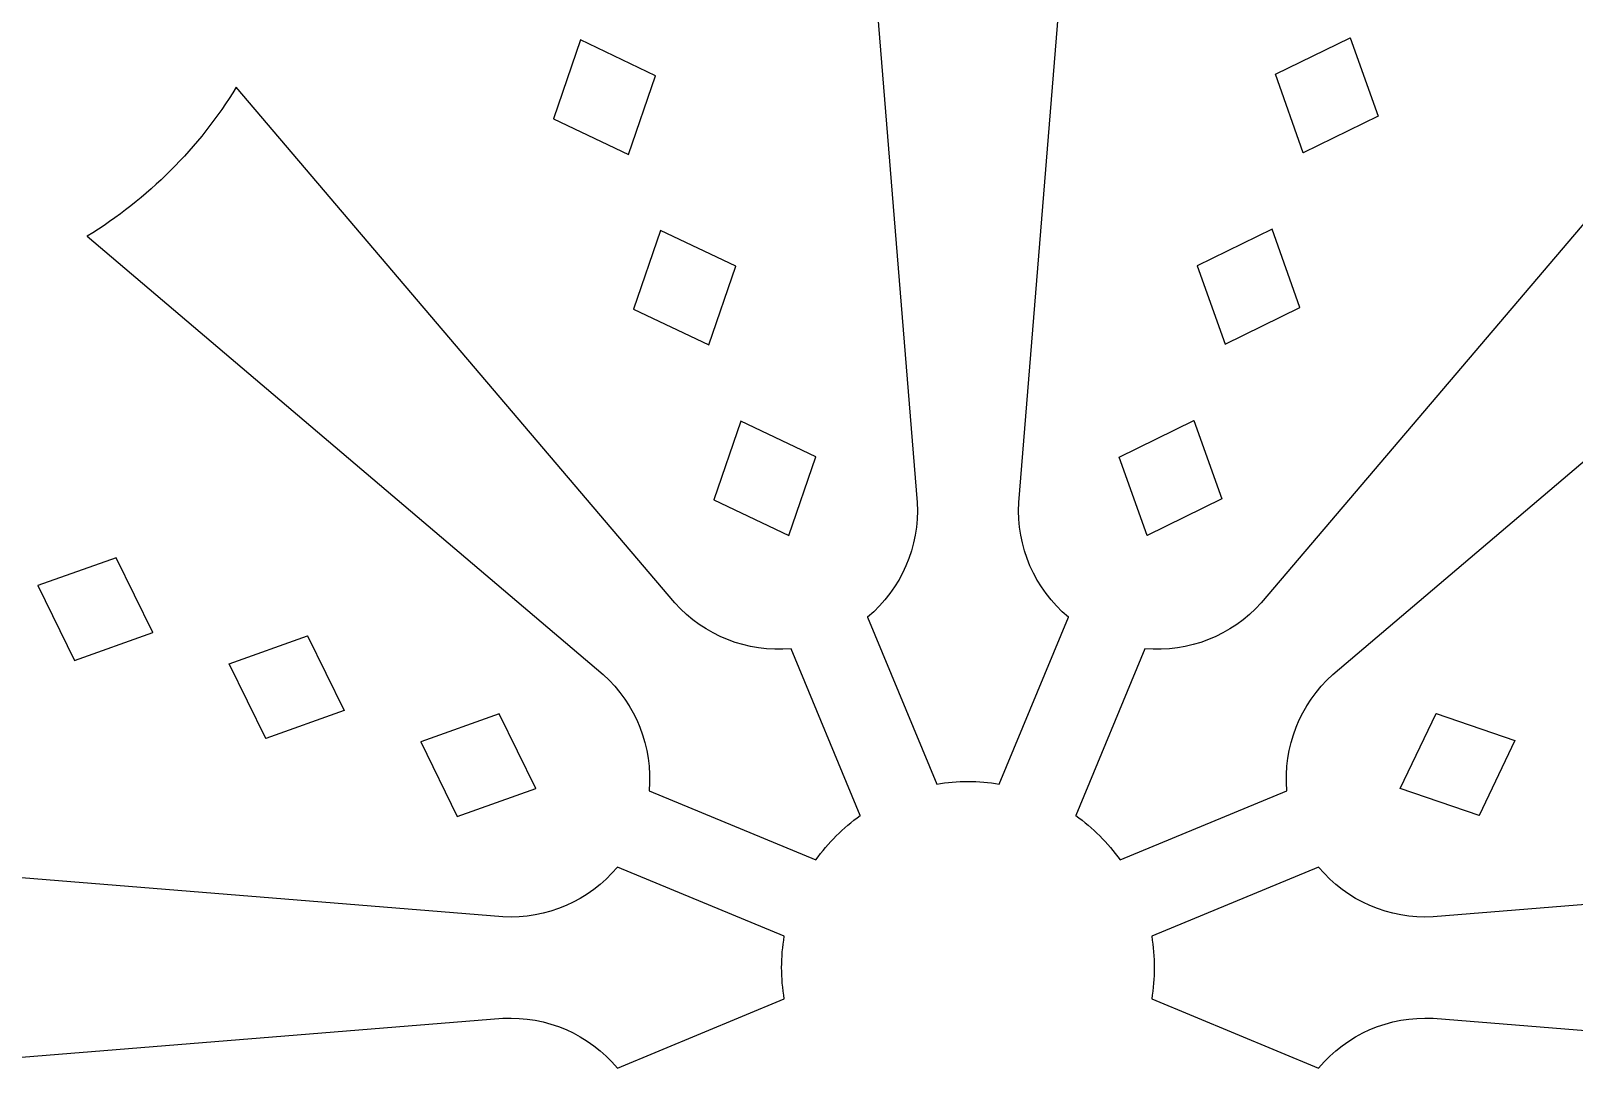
# Model space of a CAD drawing. Header units: centimetres. Extents: x -26.7 to 26.7, y -8.3 to 8.3.
# Drawn here: x -21.282 to -17.55, y -0.258 to 2.266 of the extents above; entities that cross this region are included whole.
import ezdxf

# ---------------------------------------------------------------- set-up
doc = ezdxf.new("R2010")
doc.units = ezdxf.units.CM
doc.header["$MEASUREMENT"] = 0
doc.layers.add('Layer 1', color=7, linetype='Continuous')

msp = doc.modelspace()

# ---------------------------------------------------------------- linework, layer by layer
at = {"layer": 'Layer 1', "color": 7}
for points, knots in [([(-17.97988, -6.49903), (-17.50148, -5.8997), (-17.22627, -5.16365), (-17.1941, -4.39746), (-17.1941, -4.39746), (-16.62958, -4.91649), (-15.9145, -5.24235), (-15.15243, -5.32786), (-15.15243, -5.32786), (-15.15243, -5.32786), (-13.59928, -5.41631), (-13.59928, -5.41631), (-13.59928, -5.41631), (-13.59928, -5.41631), (-13.68772, -3.86316), (-13.68772, -3.86316), (-13.68772, -3.86316), (-13.77323, -3.10108), (-14.0991, -2.38601), (-14.61812, -1.82149), (-14.61812, -1.82149), (-13.85194, -1.78932), (-13.11588, -1.5141), (-12.51655, -1.0357), (-12.51655, -1.0357), (-12.51655, -1.0357), (-11.35576, 0), (-11.35576, 0), (-11.35576, 0), (-11.35576, 0), (-12.51655, 1.03571), (-12.51655, 1.03571), (-12.51655, 1.03571), (-13.11588, 1.51411), (-13.85194, 1.78932), (-14.61812, 1.82149), (-14.61812, 1.82149), (-14.0991, 2.38601), (-13.77323, 3.10109), (-13.68772, 3.86316), (-13.68772, 3.86316), (-13.68772, 3.86316), (-13.59928, 5.41631), (-13.59928, 5.41631), (-13.59928, 5.41631), (-13.59928, 5.41631), (-15.15243, 5.32787), (-15.15243, 5.32787), (-15.15243, 5.32787), (-15.9145, 5.24236), (-16.62958, 4.91649), (-17.1941, 4.39747), (-17.1941, 4.39747), (-17.22627, 5.16365), (-17.50148, 5.89971), (-17.97988, 6.49904), (-17.97988, 6.49904), (-17.97988, 6.49904), (-19.01559, 7.65983), (-19.01559, 7.65983), (-19.01559, 7.65983), (-19.01559, 7.65983), (-20.0513, 6.49904), (-20.0513, 6.49904), (-20.0513, 6.49904), (-20.5297, 5.89971), (-20.80491, 5.16365), (-20.83708, 4.39747), (-20.83708, 4.39747), (-21.4016, 4.91649), (-22.11668, 5.24236), (-22.87875, 5.32787), (-22.87875, 5.32787), (-22.87875, 5.32787), (-24.4319, 5.41631), (-24.4319, 5.41631), (-24.4319, 5.41631), (-24.4319, 5.41631), (-24.34346, 3.86316), (-24.34346, 3.86316), (-24.34346, 3.86316), (-24.25795, 3.10109), (-23.93208, 2.38601), (-23.41306, 1.82149), (-23.41306, 1.82149), (-24.17924, 1.78932), (-24.91529, 1.51411), (-25.51463, 1.03571), (-25.51463, 1.03571), (-25.51463, 1.03571), (-26.67541, 0), (-26.67541, 0), (-26.67541, 0), (-26.67541, 0), (-25.51463, -1.0357), (-25.51463, -1.0357), (-25.51463, -1.0357), (-24.91529, -1.5141), (-24.17924, -1.78931), (-23.41306, -1.82149), (-23.41306, -1.82149), (-23.93208, -2.38601), (-24.25795, -3.10108), (-24.34346, -3.86316), (-24.34346, -3.86316), (-24.34346, -3.86316), (-24.4319, -5.41631), (-24.4319, -5.41631), (-24.4319, -5.41631), (-24.4319, -5.41631), (-22.87875, -5.32786), (-22.87875, -5.32786), (-22.87875, -5.32786), (-22.11667, -5.24235), (-21.4016, -4.91649), (-20.83708, -4.39746), (-20.83708, -4.39746), (-20.80491, -5.16365), (-20.5297, -5.8997), (-20.0513, -6.49903), (-20.0513, -6.49903), (-20.0513, -6.49903), (-19.01559, -7.65982), (-19.01559, -7.65982), (-19.01559, -7.65982), (-19.01559, -7.65982), (-17.97988, -6.49903), (-17.97988, -6.49903)], [0, 0, 0, 0, 0.030303, 0.030303, 0.030303, 0.030303, 0.0606061, 0.0606061, 0.0606061, 0.0606061, 0.0909091, 0.0909091, 0.0909091, 0.0909091, 0.1212121, 0.1212121, 0.1212121, 0.1212121, 0.1515152, 0.1515152, 0.1515152, 0.1515152, 0.1818182, 0.1818182, 0.1818182, 0.1818182, 0.2121212, 0.2121212, 0.2121212, 0.2121212, 0.2424242, 0.2424242, 0.2424242, 0.2424242, 0.2727273, 0.2727273, 0.2727273, 0.2727273, 0.3030303, 0.3030303, 0.3030303, 0.3030303, 0.3333333, 0.3333333, 0.3333333, 0.3333333, 0.3636364, 0.3636364, 0.3636364, 0.3636364, 0.3939394, 0.3939394, 0.3939394, 0.3939394, 0.4242424, 0.4242424, 0.4242424, 0.4242424, 0.4545455, 0.4545455, 0.4545455, 0.4545455, 0.4848485, 0.4848485, 0.4848485, 0.4848485, 0.5151515, 0.5151515, 0.5151515, 0.5151515, 0.5454545, 0.5454545, 0.5454545, 0.5454545, 0.5757576, 0.5757576, 0.5757576, 0.5757576, 0.6060606, 0.6060606, 0.6060606, 0.6060606, 0.6363636, 0.6363636, 0.6363636, 0.6363636, 0.6666667, 0.6666667, 0.6666667, 0.6666667, 0.6969697, 0.6969697, 0.6969697, 0.6969697, 0.7272727, 0.7272727, 0.7272727, 0.7272727, 0.7575758, 0.7575758, 0.7575758, 0.7575758, 0.7878788, 0.7878788, 0.7878788, 0.7878788, 0.8181818, 0.8181818, 0.8181818, 0.8181818, 0.8484848, 0.8484848, 0.8484848, 0.8484848, 0.8787879, 0.8787879, 0.8787879, 0.8787879, 0.9090909, 0.9090909, 0.9090909, 0.9090909, 0.9393939, 0.9393939, 0.9393939, 0.9393939, 1, 1, 1, 1]), ([(-18.77263, 0.84787), (-18.77263, 0.84787), (-18.93985, 0.44416), (-18.93985, 0.44416), (-18.93985, 0.44416), (-18.98998, 0.45271), (-19.0412, 0.45271), (-19.09133, 0.44416), (-19.09133, 0.44416), (-19.09133, 0.44416), (-19.25855, 0.84787), (-19.25855, 0.84787), (-19.25855, 0.84787), (-19.17688, 0.91594), (-19.13225, 1.01865), (-19.13821, 1.1248), (-19.13821, 1.1248), (-19.13821, 1.1248), (-19.27053, 2.75714), (-19.27053, 2.75714), (-19.27053, 2.75714), (-19.10295, 2.71693), (-18.92823, 2.71693), (-18.76065, 2.75714), (-18.76065, 2.75714), (-18.76065, 2.75714), (-18.89297, 1.1248), (-18.89297, 1.1248), (-18.89297, 1.1248), (-18.89893, 1.01865), (-18.8543, 0.91594), (-18.77263, 0.84787)], [0, 0, 0, 0, 0.1111111, 0.1111111, 0.1111111, 0.1111111, 0.2222222, 0.2222222, 0.2222222, 0.2222222, 0.3333333, 0.3333333, 0.3333333, 0.3333333, 0.4444444, 0.4444444, 0.4444444, 0.4444444, 0.5555556, 0.5555556, 0.5555556, 0.5555556, 0.6666667, 0.6666667, 0.6666667, 0.6666667, 0.7777778, 0.7777778, 0.7777778, 0.7777778, 1, 1, 1, 1]), ([(-19.771, 2.15753), (-19.771, 2.15753), (-19.8363, 1.96712), (-19.8363, 1.96712), (-19.8363, 1.96712), (-19.8363, 1.96712), (-20.01807, 2.05361), (-20.01807, 2.05361), (-20.01807, 2.05361), (-20.01807, 2.05361), (-19.95277, 2.24403), (-19.95277, 2.24403), (-19.95277, 2.24403), (-19.95277, 2.24403), (-19.771, 2.15753), (-19.771, 2.15753)], [0, 0, 0, 0, 0.2, 0.2, 0.2, 0.2, 0.4, 0.4, 0.4, 0.4, 0.6, 0.6, 0.6, 0.6, 1, 1, 1, 1]), ([(-18.20496, 1.97129), (-18.20496, 1.97129), (-18.02414, 2.05976), (-18.02414, 2.05976), (-18.02414, 2.05976), (-18.02414, 2.05976), (-18.09151, 2.24946), (-18.09151, 2.24946), (-18.09151, 2.24946), (-18.09151, 2.24946), (-18.27233, 2.16098), (-18.27233, 2.16098), (-18.27233, 2.16098), (-18.27233, 2.16098), (-18.20496, 1.97129), (-18.20496, 1.97129)], [0, 0, 0, 0, 0.2, 0.2, 0.2, 0.2, 0.4, 0.4, 0.4, 0.4, 0.6, 0.6, 0.6, 0.6, 1, 1, 1, 1]), ([(-19.44332, 0.77133), (-19.44332, 0.77133), (-19.2761, 0.36763), (-19.2761, 0.36763), (-19.2761, 0.36763), (-19.31759, 0.33822), (-19.35381, 0.30201), (-19.38321, 0.26052), (-19.38321, 0.26052), (-19.38321, 0.26052), (-19.78692, 0.42774), (-19.78692, 0.42774), (-19.78692, 0.42774), (-19.77731, 0.53362), (-19.81838, 0.63781), (-19.89765, 0.70866), (-19.89765, 0.70866), (-19.89765, 0.70866), (-21.14545, 1.76932), (-21.14545, 1.76932), (-21.14545, 1.76932), (-20.99852, 1.85939), (-20.87497, 1.98293), (-20.78491, 2.12987), (-20.78491, 2.12987), (-20.78491, 2.12987), (-19.72424, 0.88206), (-19.72424, 0.88206), (-19.72424, 0.88206), (-19.65339, 0.80279), (-19.54921, 0.76172), (-19.44332, 0.77133)], [0, 0, 0, 0, 0.1111111, 0.1111111, 0.1111111, 0.1111111, 0.2222222, 0.2222222, 0.2222222, 0.2222222, 0.3333333, 0.3333333, 0.3333333, 0.3333333, 0.4444444, 0.4444444, 0.4444444, 0.4444444, 0.5555556, 0.5555556, 0.5555556, 0.5555556, 0.6666667, 0.6666667, 0.6666667, 0.6666667, 0.7777778, 0.7777778, 0.7777778, 0.7777778, 1, 1, 1, 1]), ([(-18.24426, 0.42774), (-18.24426, 0.42774), (-18.64797, 0.26052), (-18.64797, 0.26052), (-18.64797, 0.26052), (-18.67737, 0.30201), (-18.71358, 0.33823), (-18.75508, 0.36763), (-18.75508, 0.36763), (-18.75508, 0.36763), (-18.58785, 0.77133), (-18.58785, 0.77133), (-18.58785, 0.77133), (-18.48197, 0.76172), (-18.37779, 0.80279), (-18.30694, 0.88206), (-18.30694, 0.88206), (-18.30694, 0.88206), (-17.24627, 2.12987), (-17.24627, 2.12987), (-17.24627, 2.12987), (-17.1562, 1.98293), (-17.03266, 1.85939), (-16.88573, 1.76932), (-16.88573, 1.76932), (-16.88573, 1.76932), (-18.13353, 0.70866), (-18.13353, 0.70866), (-18.13353, 0.70866), (-18.2128, 0.63781), (-18.25387, 0.53362), (-18.24426, 0.42774)], [0, 0, 0, 0, 0.1111111, 0.1111111, 0.1111111, 0.1111111, 0.2222222, 0.2222222, 0.2222222, 0.2222222, 0.3333333, 0.3333333, 0.3333333, 0.3333333, 0.4444444, 0.4444444, 0.4444444, 0.4444444, 0.5555556, 0.5555556, 0.5555556, 0.5555556, 0.6666667, 0.6666667, 0.6666667, 0.6666667, 0.7777778, 0.7777778, 0.7777778, 0.7777778, 1, 1, 1, 1]), ([(-19.57714, 1.69664), (-19.57714, 1.69664), (-19.64244, 1.50623), (-19.64244, 1.50623), (-19.64244, 1.50623), (-19.64244, 1.50623), (-19.82421, 1.59272), (-19.82421, 1.59272), (-19.82421, 1.59272), (-19.82421, 1.59272), (-19.75891, 1.78314), (-19.75891, 1.78314), (-19.75891, 1.78314), (-19.75891, 1.78314), (-19.57714, 1.69664), (-19.57714, 1.69664)], [0, 0, 0, 0, 0.2, 0.2, 0.2, 0.2, 0.4, 0.4, 0.4, 0.4, 0.6, 0.6, 0.6, 0.6, 1, 1, 1, 1]), ([(-18.21296, 1.59679), (-18.21296, 1.59679), (-18.39378, 1.50832), (-18.39378, 1.50832), (-18.39378, 1.50832), (-18.39378, 1.50832), (-18.46115, 1.69801), (-18.46115, 1.69801), (-18.46115, 1.69801), (-18.46115, 1.69801), (-18.28033, 1.78648), (-18.28033, 1.78648), (-18.28033, 1.78648), (-18.28033, 1.78648), (-18.21296, 1.59679), (-18.21296, 1.59679)], [0, 0, 0, 0, 0.2, 0.2, 0.2, 0.2, 0.4, 0.4, 0.4, 0.4, 0.6, 0.6, 0.6, 0.6, 1, 1, 1, 1]), ([(-19.38328, 1.23576), (-19.38328, 1.23576), (-19.44858, 1.04534), (-19.44858, 1.04534), (-19.44858, 1.04534), (-19.44858, 1.04534), (-19.63035, 1.13183), (-19.63035, 1.13183), (-19.63035, 1.13183), (-19.63035, 1.13183), (-19.56506, 1.32225), (-19.56506, 1.32225), (-19.56506, 1.32225), (-19.56506, 1.32225), (-19.38328, 1.23576), (-19.38328, 1.23576)], [0, 0, 0, 0, 0.2, 0.2, 0.2, 0.2, 0.4, 0.4, 0.4, 0.4, 0.6, 0.6, 0.6, 0.6, 1, 1, 1, 1]), ([(-18.5826, 1.04534), (-18.5826, 1.04534), (-18.40178, 1.13381), (-18.40178, 1.13381), (-18.40178, 1.13381), (-18.40178, 1.13381), (-18.46915, 1.3235), (-18.46915, 1.3235), (-18.46915, 1.3235), (-18.46915, 1.3235), (-18.64997, 1.23503), (-18.64997, 1.23503), (-18.64997, 1.23503), (-18.64997, 1.23503), (-18.5826, 1.04534), (-18.5826, 1.04534)], [0, 0, 0, 0, 0.2, 0.2, 0.2, 0.2, 0.4, 0.4, 0.4, 0.4, 0.6, 0.6, 0.6, 0.6, 1, 1, 1, 1]), ([(-21.07535, 0.99145), (-21.07535, 0.99145), (-20.98688, 0.81063), (-20.98688, 0.81063), (-20.98688, 0.81063), (-20.98688, 0.81063), (-21.17657, 0.74326), (-21.17657, 0.74326), (-21.17657, 0.74326), (-21.17657, 0.74326), (-21.26504, 0.92408), (-21.26504, 0.92408), (-21.26504, 0.92408), (-21.26504, 0.92408), (-21.07535, 0.99145), (-21.07535, 0.99145)], [0, 0, 0, 0, 0.2, 0.2, 0.2, 0.2, 0.4, 0.4, 0.4, 0.4, 0.6, 0.6, 0.6, 0.6, 1, 1, 1, 1]), ([(-20.5239, 0.62182), (-20.5239, 0.62182), (-20.61237, 0.80263), (-20.61237, 0.80263), (-20.61237, 0.80263), (-20.61237, 0.80263), (-20.80207, 0.73526), (-20.80207, 0.73526), (-20.80207, 0.73526), (-20.80207, 0.73526), (-20.7136, 0.55444), (-20.7136, 0.55444), (-20.7136, 0.55444), (-20.7136, 0.55444), (-20.5239, 0.62182), (-20.5239, 0.62182)], [0, 0, 0, 0, 0.2, 0.2, 0.2, 0.2, 0.4, 0.4, 0.4, 0.4, 0.6, 0.6, 0.6, 0.6, 1, 1, 1, 1]), ([(-20.1494, 0.61382), (-20.1494, 0.61382), (-20.06093, 0.433), (-20.06093, 0.433), (-20.06093, 0.433), (-20.06093, 0.433), (-20.25062, 0.36563), (-20.25062, 0.36563), (-20.25062, 0.36563), (-20.25062, 0.36563), (-20.33909, 0.54644), (-20.33909, 0.54644), (-20.33909, 0.54644), (-20.33909, 0.54644), (-20.1494, 0.61382), (-20.1494, 0.61382)], [0, 0, 0, 0, 0.2, 0.2, 0.2, 0.2, 0.4, 0.4, 0.4, 0.4, 0.6, 0.6, 0.6, 0.6, 1, 1, 1, 1]), ([(-17.97025, 0.433), (-17.97025, 0.433), (-17.77984, 0.3677), (-17.77984, 0.3677), (-17.77984, 0.3677), (-17.77984, 0.3677), (-17.69334, 0.54947), (-17.69334, 0.54947), (-17.69334, 0.54947), (-17.69334, 0.54947), (-17.88376, 0.61477), (-17.88376, 0.61477), (-17.88376, 0.61477), (-17.88376, 0.61477), (-17.97025, 0.433), (-17.97025, 0.433)], [0, 0, 0, 0, 0.2, 0.2, 0.2, 0.2, 0.4, 0.4, 0.4, 0.4, 0.6, 0.6, 0.6, 0.6, 1, 1, 1, 1]), ([(-19.86346, 0.24296), (-19.86346, 0.24296), (-19.45975, 0.07574), (-19.45975, 0.07574), (-19.45975, 0.07574), (-19.4683, 0.02561), (-19.4683, -0.0256), (-19.45975, -0.07573), (-19.45975, -0.07573), (-19.45975, -0.07573), (-19.86346, -0.24295), (-19.86346, -0.24295), (-19.86346, -0.24295), (-19.93153, -0.16129), (-20.03424, -0.11666), (-20.14039, -0.12261), (-20.14039, -0.12261), (-20.14039, -0.12261), (-21.77273, -0.25494), (-21.77273, -0.25494), (-21.77273, -0.25494), (-21.73252, -0.08736), (-21.73252, 0.08736), (-21.77273, 0.25495), (-21.77273, 0.25495), (-21.77273, 0.25495), (-20.14039, 0.12262), (-20.14039, 0.12262), (-20.14039, 0.12262), (-20.03424, 0.11667), (-19.93153, 0.1613), (-19.86346, 0.24296)], [0, 0, 0, 0, 0.1111111, 0.1111111, 0.1111111, 0.1111111, 0.2222222, 0.2222222, 0.2222222, 0.2222222, 0.3333333, 0.3333333, 0.3333333, 0.3333333, 0.4444444, 0.4444444, 0.4444444, 0.4444444, 0.5555556, 0.5555556, 0.5555556, 0.5555556, 0.6666667, 0.6666667, 0.6666667, 0.6666667, 0.7777778, 0.7777778, 0.7777778, 0.7777778, 1, 1, 1, 1]), ([(-18.16772, -0.24295), (-18.16772, -0.24295), (-18.57143, -0.07573), (-18.57143, -0.07573), (-18.57143, -0.07573), (-18.56288, -0.0256), (-18.56288, 0.02561), (-18.57143, 0.07574), (-18.57143, 0.07574), (-18.57143, 0.07574), (-18.16772, 0.24296), (-18.16772, 0.24296), (-18.16772, 0.24296), (-18.09965, 0.1613), (-17.99694, 0.11666), (-17.89079, 0.12262), (-17.89079, 0.12262), (-17.89079, 0.12262), (-16.25845, 0.25495), (-16.25845, 0.25495), (-16.25845, 0.25495), (-16.29866, 0.08736), (-16.29866, -0.08736), (-16.25845, -0.25494), (-16.25845, -0.25494), (-16.25845, -0.25494), (-17.89079, -0.12261), (-17.89079, -0.12261), (-17.89079, -0.12261), (-17.99694, -0.11666), (-18.09965, -0.16129), (-18.16772, -0.24295)], [0, 0, 0, 0, 0.1111111, 0.1111111, 0.1111111, 0.1111111, 0.2222222, 0.2222222, 0.2222222, 0.2222222, 0.3333333, 0.3333333, 0.3333333, 0.3333333, 0.4444444, 0.4444444, 0.4444444, 0.4444444, 0.5555556, 0.5555556, 0.5555556, 0.5555556, 0.6666667, 0.6666667, 0.6666667, 0.6666667, 0.7777778, 0.7777778, 0.7777778, 0.7777778, 1, 1, 1, 1])]:
    msp.add_open_spline(points, degree=3, knots=knots, dxfattribs=at)
at = {"layer": 'Layer 1', "lineweight": 9}
for points, knots in [([(-17.97988, -6.49903), (-17.50148, -5.8997), (-17.22627, -5.16365), (-17.1941, -4.39746), (-17.1941, -4.39746), (-16.62958, -4.91649), (-15.9145, -5.24235), (-15.15243, -5.32786), (-15.15243, -5.32786), (-15.15243, -5.32786), (-13.59928, -5.41631), (-13.59928, -5.41631), (-13.59928, -5.41631), (-13.59928, -5.41631), (-13.68772, -3.86316), (-13.68772, -3.86316), (-13.68772, -3.86316), (-13.77323, -3.10108), (-14.0991, -2.38601), (-14.61812, -1.82149), (-14.61812, -1.82149), (-13.85194, -1.78932), (-13.11588, -1.5141), (-12.51655, -1.0357), (-12.51655, -1.0357), (-12.51655, -1.0357), (-11.35576, 0), (-11.35576, 0), (-11.35576, 0), (-11.35576, 0), (-12.51655, 1.03571), (-12.51655, 1.03571), (-12.51655, 1.03571), (-13.11588, 1.51411), (-13.85194, 1.78932), (-14.61812, 1.82149), (-14.61812, 1.82149), (-14.0991, 2.38601), (-13.77323, 3.10109), (-13.68772, 3.86316), (-13.68772, 3.86316), (-13.68772, 3.86316), (-13.59928, 5.41631), (-13.59928, 5.41631), (-13.59928, 5.41631), (-13.59928, 5.41631), (-15.15243, 5.32787), (-15.15243, 5.32787), (-15.15243, 5.32787), (-15.9145, 5.24236), (-16.62958, 4.91649), (-17.1941, 4.39747), (-17.1941, 4.39747), (-17.22627, 5.16365), (-17.50148, 5.89971), (-17.97988, 6.49904), (-17.97988, 6.49904), (-17.97988, 6.49904), (-19.01559, 7.65983), (-19.01559, 7.65983), (-19.01559, 7.65983), (-19.01559, 7.65983), (-20.0513, 6.49904), (-20.0513, 6.49904), (-20.0513, 6.49904), (-20.5297, 5.89971), (-20.80491, 5.16365), (-20.83708, 4.39747), (-20.83708, 4.39747), (-21.4016, 4.91649), (-22.11668, 5.24236), (-22.87875, 5.32787), (-22.87875, 5.32787), (-22.87875, 5.32787), (-24.4319, 5.41631), (-24.4319, 5.41631), (-24.4319, 5.41631), (-24.4319, 5.41631), (-24.34346, 3.86316), (-24.34346, 3.86316), (-24.34346, 3.86316), (-24.25795, 3.10109), (-23.93208, 2.38601), (-23.41306, 1.82149), (-23.41306, 1.82149), (-24.17924, 1.78932), (-24.91529, 1.51411), (-25.51463, 1.03571), (-25.51463, 1.03571), (-25.51463, 1.03571), (-26.67541, 0), (-26.67541, 0), (-26.67541, 0), (-26.67541, 0), (-25.51463, -1.0357), (-25.51463, -1.0357), (-25.51463, -1.0357), (-24.91529, -1.5141), (-24.17924, -1.78931), (-23.41306, -1.82149), (-23.41306, -1.82149), (-23.93208, -2.38601), (-24.25795, -3.10108), (-24.34346, -3.86316), (-24.34346, -3.86316), (-24.34346, -3.86316), (-24.4319, -5.41631), (-24.4319, -5.41631), (-24.4319, -5.41631), (-24.4319, -5.41631), (-22.87875, -5.32786), (-22.87875, -5.32786), (-22.87875, -5.32786), (-22.11667, -5.24235), (-21.4016, -4.91649), (-20.83708, -4.39746), (-20.83708, -4.39746), (-20.80491, -5.16365), (-20.5297, -5.8997), (-20.0513, -6.49903), (-20.0513, -6.49903), (-20.0513, -6.49903), (-19.01559, -7.65982), (-19.01559, -7.65982), (-19.01559, -7.65982), (-19.01559, -7.65982), (-17.97988, -6.49903), (-17.97988, -6.49903)], [0, 0, 0, 0, 0.030303, 0.030303, 0.030303, 0.030303, 0.0606061, 0.0606061, 0.0606061, 0.0606061, 0.0909091, 0.0909091, 0.0909091, 0.0909091, 0.1212121, 0.1212121, 0.1212121, 0.1212121, 0.1515152, 0.1515152, 0.1515152, 0.1515152, 0.1818182, 0.1818182, 0.1818182, 0.1818182, 0.2121212, 0.2121212, 0.2121212, 0.2121212, 0.2424242, 0.2424242, 0.2424242, 0.2424242, 0.2727273, 0.2727273, 0.2727273, 0.2727273, 0.3030303, 0.3030303, 0.3030303, 0.3030303, 0.3333333, 0.3333333, 0.3333333, 0.3333333, 0.3636364, 0.3636364, 0.3636364, 0.3636364, 0.3939394, 0.3939394, 0.3939394, 0.3939394, 0.4242424, 0.4242424, 0.4242424, 0.4242424, 0.4545455, 0.4545455, 0.4545455, 0.4545455, 0.4848485, 0.4848485, 0.4848485, 0.4848485, 0.5151515, 0.5151515, 0.5151515, 0.5151515, 0.5454545, 0.5454545, 0.5454545, 0.5454545, 0.5757576, 0.5757576, 0.5757576, 0.5757576, 0.6060606, 0.6060606, 0.6060606, 0.6060606, 0.6363636, 0.6363636, 0.6363636, 0.6363636, 0.6666667, 0.6666667, 0.6666667, 0.6666667, 0.6969697, 0.6969697, 0.6969697, 0.6969697, 0.7272727, 0.7272727, 0.7272727, 0.7272727, 0.7575758, 0.7575758, 0.7575758, 0.7575758, 0.7878788, 0.7878788, 0.7878788, 0.7878788, 0.8181818, 0.8181818, 0.8181818, 0.8181818, 0.8484848, 0.8484848, 0.8484848, 0.8484848, 0.8787879, 0.8787879, 0.8787879, 0.8787879, 0.9090909, 0.9090909, 0.9090909, 0.9090909, 0.9393939, 0.9393939, 0.9393939, 0.9393939, 1, 1, 1, 1]), ([(-18.77263, 0.84787), (-18.77263, 0.84787), (-18.93985, 0.44416), (-18.93985, 0.44416), (-18.93985, 0.44416), (-18.98998, 0.45271), (-19.0412, 0.45271), (-19.09133, 0.44416), (-19.09133, 0.44416), (-19.09133, 0.44416), (-19.25855, 0.84787), (-19.25855, 0.84787), (-19.25855, 0.84787), (-19.17688, 0.91594), (-19.13225, 1.01865), (-19.13821, 1.1248), (-19.13821, 1.1248), (-19.13821, 1.1248), (-19.27053, 2.75714), (-19.27053, 2.75714), (-19.27053, 2.75714), (-19.10295, 2.71693), (-18.92823, 2.71693), (-18.76065, 2.75714), (-18.76065, 2.75714), (-18.76065, 2.75714), (-18.89297, 1.1248), (-18.89297, 1.1248), (-18.89297, 1.1248), (-18.89893, 1.01865), (-18.8543, 0.91594), (-18.77263, 0.84787)], [0, 0, 0, 0, 0.1111111, 0.1111111, 0.1111111, 0.1111111, 0.2222222, 0.2222222, 0.2222222, 0.2222222, 0.3333333, 0.3333333, 0.3333333, 0.3333333, 0.4444444, 0.4444444, 0.4444444, 0.4444444, 0.5555556, 0.5555556, 0.5555556, 0.5555556, 0.6666667, 0.6666667, 0.6666667, 0.6666667, 0.7777778, 0.7777778, 0.7777778, 0.7777778, 1, 1, 1, 1]), ([(-19.771, 2.15753), (-19.771, 2.15753), (-19.8363, 1.96712), (-19.8363, 1.96712), (-19.8363, 1.96712), (-19.8363, 1.96712), (-20.01807, 2.05361), (-20.01807, 2.05361), (-20.01807, 2.05361), (-20.01807, 2.05361), (-19.95277, 2.24403), (-19.95277, 2.24403), (-19.95277, 2.24403), (-19.95277, 2.24403), (-19.771, 2.15753), (-19.771, 2.15753)], [0, 0, 0, 0, 0.2, 0.2, 0.2, 0.2, 0.4, 0.4, 0.4, 0.4, 0.6, 0.6, 0.6, 0.6, 1, 1, 1, 1]), ([(-18.20496, 1.97129), (-18.20496, 1.97129), (-18.02414, 2.05976), (-18.02414, 2.05976), (-18.02414, 2.05976), (-18.02414, 2.05976), (-18.09151, 2.24946), (-18.09151, 2.24946), (-18.09151, 2.24946), (-18.09151, 2.24946), (-18.27233, 2.16098), (-18.27233, 2.16098), (-18.27233, 2.16098), (-18.27233, 2.16098), (-18.20496, 1.97129), (-18.20496, 1.97129)], [0, 0, 0, 0, 0.2, 0.2, 0.2, 0.2, 0.4, 0.4, 0.4, 0.4, 0.6, 0.6, 0.6, 0.6, 1, 1, 1, 1]), ([(-19.44332, 0.77133), (-19.44332, 0.77133), (-19.2761, 0.36763), (-19.2761, 0.36763), (-19.2761, 0.36763), (-19.31759, 0.33822), (-19.35381, 0.30201), (-19.38321, 0.26052), (-19.38321, 0.26052), (-19.38321, 0.26052), (-19.78692, 0.42774), (-19.78692, 0.42774), (-19.78692, 0.42774), (-19.77731, 0.53362), (-19.81838, 0.63781), (-19.89765, 0.70866), (-19.89765, 0.70866), (-19.89765, 0.70866), (-21.14545, 1.76932), (-21.14545, 1.76932), (-21.14545, 1.76932), (-20.99852, 1.85939), (-20.87497, 1.98293), (-20.78491, 2.12987), (-20.78491, 2.12987), (-20.78491, 2.12987), (-19.72424, 0.88206), (-19.72424, 0.88206), (-19.72424, 0.88206), (-19.65339, 0.80279), (-19.54921, 0.76172), (-19.44332, 0.77133)], [0, 0, 0, 0, 0.1111111, 0.1111111, 0.1111111, 0.1111111, 0.2222222, 0.2222222, 0.2222222, 0.2222222, 0.3333333, 0.3333333, 0.3333333, 0.3333333, 0.4444444, 0.4444444, 0.4444444, 0.4444444, 0.5555556, 0.5555556, 0.5555556, 0.5555556, 0.6666667, 0.6666667, 0.6666667, 0.6666667, 0.7777778, 0.7777778, 0.7777778, 0.7777778, 1, 1, 1, 1]), ([(-18.24426, 0.42774), (-18.24426, 0.42774), (-18.64797, 0.26052), (-18.64797, 0.26052), (-18.64797, 0.26052), (-18.67737, 0.30201), (-18.71358, 0.33823), (-18.75508, 0.36763), (-18.75508, 0.36763), (-18.75508, 0.36763), (-18.58785, 0.77133), (-18.58785, 0.77133), (-18.58785, 0.77133), (-18.48197, 0.76172), (-18.37779, 0.80279), (-18.30694, 0.88206), (-18.30694, 0.88206), (-18.30694, 0.88206), (-17.24627, 2.12987), (-17.24627, 2.12987), (-17.24627, 2.12987), (-17.1562, 1.98293), (-17.03266, 1.85939), (-16.88573, 1.76932), (-16.88573, 1.76932), (-16.88573, 1.76932), (-18.13353, 0.70866), (-18.13353, 0.70866), (-18.13353, 0.70866), (-18.2128, 0.63781), (-18.25387, 0.53362), (-18.24426, 0.42774)], [0, 0, 0, 0, 0.1111111, 0.1111111, 0.1111111, 0.1111111, 0.2222222, 0.2222222, 0.2222222, 0.2222222, 0.3333333, 0.3333333, 0.3333333, 0.3333333, 0.4444444, 0.4444444, 0.4444444, 0.4444444, 0.5555556, 0.5555556, 0.5555556, 0.5555556, 0.6666667, 0.6666667, 0.6666667, 0.6666667, 0.7777778, 0.7777778, 0.7777778, 0.7777778, 1, 1, 1, 1]), ([(-19.57714, 1.69664), (-19.57714, 1.69664), (-19.64244, 1.50623), (-19.64244, 1.50623), (-19.64244, 1.50623), (-19.64244, 1.50623), (-19.82421, 1.59272), (-19.82421, 1.59272), (-19.82421, 1.59272), (-19.82421, 1.59272), (-19.75891, 1.78314), (-19.75891, 1.78314), (-19.75891, 1.78314), (-19.75891, 1.78314), (-19.57714, 1.69664), (-19.57714, 1.69664)], [0, 0, 0, 0, 0.2, 0.2, 0.2, 0.2, 0.4, 0.4, 0.4, 0.4, 0.6, 0.6, 0.6, 0.6, 1, 1, 1, 1]), ([(-18.21296, 1.59679), (-18.21296, 1.59679), (-18.39378, 1.50832), (-18.39378, 1.50832), (-18.39378, 1.50832), (-18.39378, 1.50832), (-18.46115, 1.69801), (-18.46115, 1.69801), (-18.46115, 1.69801), (-18.46115, 1.69801), (-18.28033, 1.78648), (-18.28033, 1.78648), (-18.28033, 1.78648), (-18.28033, 1.78648), (-18.21296, 1.59679), (-18.21296, 1.59679)], [0, 0, 0, 0, 0.2, 0.2, 0.2, 0.2, 0.4, 0.4, 0.4, 0.4, 0.6, 0.6, 0.6, 0.6, 1, 1, 1, 1]), ([(-19.38328, 1.23576), (-19.38328, 1.23576), (-19.44858, 1.04534), (-19.44858, 1.04534), (-19.44858, 1.04534), (-19.44858, 1.04534), (-19.63035, 1.13183), (-19.63035, 1.13183), (-19.63035, 1.13183), (-19.63035, 1.13183), (-19.56506, 1.32225), (-19.56506, 1.32225), (-19.56506, 1.32225), (-19.56506, 1.32225), (-19.38328, 1.23576), (-19.38328, 1.23576)], [0, 0, 0, 0, 0.2, 0.2, 0.2, 0.2, 0.4, 0.4, 0.4, 0.4, 0.6, 0.6, 0.6, 0.6, 1, 1, 1, 1]), ([(-18.5826, 1.04534), (-18.5826, 1.04534), (-18.40178, 1.13381), (-18.40178, 1.13381), (-18.40178, 1.13381), (-18.40178, 1.13381), (-18.46915, 1.3235), (-18.46915, 1.3235), (-18.46915, 1.3235), (-18.46915, 1.3235), (-18.64997, 1.23503), (-18.64997, 1.23503), (-18.64997, 1.23503), (-18.64997, 1.23503), (-18.5826, 1.04534), (-18.5826, 1.04534)], [0, 0, 0, 0, 0.2, 0.2, 0.2, 0.2, 0.4, 0.4, 0.4, 0.4, 0.6, 0.6, 0.6, 0.6, 1, 1, 1, 1]), ([(-21.07535, 0.99145), (-21.07535, 0.99145), (-20.98688, 0.81063), (-20.98688, 0.81063), (-20.98688, 0.81063), (-20.98688, 0.81063), (-21.17657, 0.74326), (-21.17657, 0.74326), (-21.17657, 0.74326), (-21.17657, 0.74326), (-21.26504, 0.92408), (-21.26504, 0.92408), (-21.26504, 0.92408), (-21.26504, 0.92408), (-21.07535, 0.99145), (-21.07535, 0.99145)], [0, 0, 0, 0, 0.2, 0.2, 0.2, 0.2, 0.4, 0.4, 0.4, 0.4, 0.6, 0.6, 0.6, 0.6, 1, 1, 1, 1]), ([(-20.5239, 0.62182), (-20.5239, 0.62182), (-20.61237, 0.80263), (-20.61237, 0.80263), (-20.61237, 0.80263), (-20.61237, 0.80263), (-20.80207, 0.73526), (-20.80207, 0.73526), (-20.80207, 0.73526), (-20.80207, 0.73526), (-20.7136, 0.55444), (-20.7136, 0.55444), (-20.7136, 0.55444), (-20.7136, 0.55444), (-20.5239, 0.62182), (-20.5239, 0.62182)], [0, 0, 0, 0, 0.2, 0.2, 0.2, 0.2, 0.4, 0.4, 0.4, 0.4, 0.6, 0.6, 0.6, 0.6, 1, 1, 1, 1]), ([(-20.1494, 0.61382), (-20.1494, 0.61382), (-20.06093, 0.433), (-20.06093, 0.433), (-20.06093, 0.433), (-20.06093, 0.433), (-20.25062, 0.36563), (-20.25062, 0.36563), (-20.25062, 0.36563), (-20.25062, 0.36563), (-20.33909, 0.54644), (-20.33909, 0.54644), (-20.33909, 0.54644), (-20.33909, 0.54644), (-20.1494, 0.61382), (-20.1494, 0.61382)], [0, 0, 0, 0, 0.2, 0.2, 0.2, 0.2, 0.4, 0.4, 0.4, 0.4, 0.6, 0.6, 0.6, 0.6, 1, 1, 1, 1]), ([(-17.97025, 0.433), (-17.97025, 0.433), (-17.77984, 0.3677), (-17.77984, 0.3677), (-17.77984, 0.3677), (-17.77984, 0.3677), (-17.69334, 0.54947), (-17.69334, 0.54947), (-17.69334, 0.54947), (-17.69334, 0.54947), (-17.88376, 0.61477), (-17.88376, 0.61477), (-17.88376, 0.61477), (-17.88376, 0.61477), (-17.97025, 0.433), (-17.97025, 0.433)], [0, 0, 0, 0, 0.2, 0.2, 0.2, 0.2, 0.4, 0.4, 0.4, 0.4, 0.6, 0.6, 0.6, 0.6, 1, 1, 1, 1]), ([(-19.86346, 0.24296), (-19.86346, 0.24296), (-19.45975, 0.07574), (-19.45975, 0.07574), (-19.45975, 0.07574), (-19.4683, 0.02561), (-19.4683, -0.0256), (-19.45975, -0.07573), (-19.45975, -0.07573), (-19.45975, -0.07573), (-19.86346, -0.24295), (-19.86346, -0.24295), (-19.86346, -0.24295), (-19.93153, -0.16129), (-20.03424, -0.11666), (-20.14039, -0.12261), (-20.14039, -0.12261), (-20.14039, -0.12261), (-21.77273, -0.25494), (-21.77273, -0.25494), (-21.77273, -0.25494), (-21.73252, -0.08736), (-21.73252, 0.08736), (-21.77273, 0.25495), (-21.77273, 0.25495), (-21.77273, 0.25495), (-20.14039, 0.12262), (-20.14039, 0.12262), (-20.14039, 0.12262), (-20.03424, 0.11667), (-19.93153, 0.1613), (-19.86346, 0.24296)], [0, 0, 0, 0, 0.1111111, 0.1111111, 0.1111111, 0.1111111, 0.2222222, 0.2222222, 0.2222222, 0.2222222, 0.3333333, 0.3333333, 0.3333333, 0.3333333, 0.4444444, 0.4444444, 0.4444444, 0.4444444, 0.5555556, 0.5555556, 0.5555556, 0.5555556, 0.6666667, 0.6666667, 0.6666667, 0.6666667, 0.7777778, 0.7777778, 0.7777778, 0.7777778, 1, 1, 1, 1]), ([(-18.16772, -0.24295), (-18.16772, -0.24295), (-18.57143, -0.07573), (-18.57143, -0.07573), (-18.57143, -0.07573), (-18.56288, -0.0256), (-18.56288, 0.02561), (-18.57143, 0.07574), (-18.57143, 0.07574), (-18.57143, 0.07574), (-18.16772, 0.24296), (-18.16772, 0.24296), (-18.16772, 0.24296), (-18.09965, 0.1613), (-17.99694, 0.11666), (-17.89079, 0.12262), (-17.89079, 0.12262), (-17.89079, 0.12262), (-16.25845, 0.25495), (-16.25845, 0.25495), (-16.25845, 0.25495), (-16.29866, 0.08736), (-16.29866, -0.08736), (-16.25845, -0.25494), (-16.25845, -0.25494), (-16.25845, -0.25494), (-17.89079, -0.12261), (-17.89079, -0.12261), (-17.89079, -0.12261), (-17.99694, -0.11666), (-18.09965, -0.16129), (-18.16772, -0.24295)], [0, 0, 0, 0, 0.1111111, 0.1111111, 0.1111111, 0.1111111, 0.2222222, 0.2222222, 0.2222222, 0.2222222, 0.3333333, 0.3333333, 0.3333333, 0.3333333, 0.4444444, 0.4444444, 0.4444444, 0.4444444, 0.5555556, 0.5555556, 0.5555556, 0.5555556, 0.6666667, 0.6666667, 0.6666667, 0.6666667, 0.7777778, 0.7777778, 0.7777778, 0.7777778, 1, 1, 1, 1])]:
    msp.add_open_spline(points, degree=3, knots=knots, dxfattribs=at)

doc.saveas('drawing.dxf')
